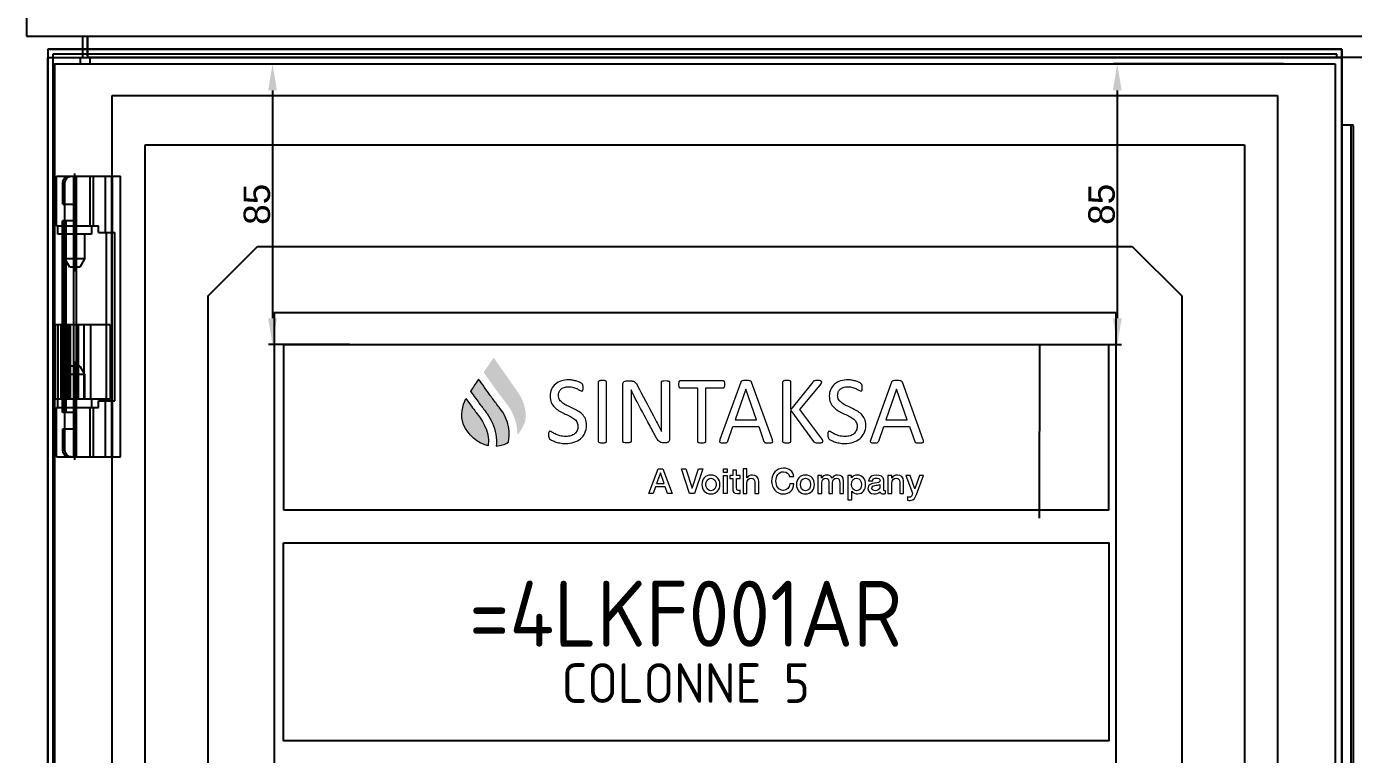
# Model space of a CAD drawing. Header units: millimetres. Extents: x 37984 to 70752, y 14140 to 37584.
# Drawn here: x 38505.4 to 38907.4, y 20550.4 to 20770.8 of the extents above; entities that cross this region are included whole.
import ezdxf

# ---------------------------------------------------------------- set-up
doc = ezdxf.new("R2010")
doc.units = ezdxf.units.MM
doc.set_wipeout_variables(frame=1)
doc.layers.add('! NO PLOT !', color=7, linetype='Continuous', true_color=0xff75dd, plot=False)
for name, color, linetype in [('000-PI-ORMAR', 2, 'Continuous'), ('AUT_7', 7, 'Continuous'), ('Layer 1', 7, 'Continuous')]:
    doc.layers.add(name, color=color, linetype=linetype)
doc.styles.add('PI0', font='isocpeur.ttf', dxfattribs={"width": 0.9})
doc.styles.get("Standard").update_dxf_attribs({"font": 'arial.ttf'})
doc.dimstyles.new('ISO-25-lb', dxfattribs={"dimtxt": 8, "dimasz": 8, "dimexe": 1.25, "dimexo": 0.625, "dimtad": 1, "dimtxsty": 'Standard', "dimcen": 5, "dimadec": 0, "dimazin": 0, "dimtfac": 1, "dimtmove": 0, "dimatfit": 3, "dimfxl": 1, "dimarcsym": 0})

# ---------------------------------------------------------------- blocks, each defined once
blk = doc.blocks.new('*D978')
at = {"layer": '! NO PLOT !', "color": 0, "linetype": 'Continuous', "lineweight": -2, "ltscale": 0.25, "transparency": 16777216}
for p, q in [((38886.28, 20759.47), (38834.62, 20759.47)), ((38835.87, 20751.47), (38835.87, 20682.47)), ((38812.53, 20674.47), (38837.12, 20674.47))]:
    blk.add_line(p, q, dxfattribs=at)
at = {"layer": '! NO PLOT !', "color": 0, "ltscale": 0.25, "transparency": 16777216}
for points in [[(38834.54, 20751.47), (38837.21, 20751.47), (38835.87, 20759.47)], [(38834.54, 20682.47), (38837.21, 20682.47), (38835.87, 20674.47)]]:
    blk.add_solid(points, dxfattribs=at)
at = {"layer": 'Defpoints', "color": 0, "ltscale": 0.25, "transparency": 16777216}
for p in [(38886.91, 20759.47), (38811.91, 20674.47), (38835.87, 20674.47)]:
    blk.add_point(p, dxfattribs=at)
at = {"layer": '! NO PLOT !', "color": 0, "lineweight": 25, "ltscale": 0.25, "transparency": 16777216, "insert": (38831.16, 20716.97), "char_height": 8, "attachment_point": 5, "rotation": 90}
blk.add_mtext('85', dxfattribs=at)
blk = doc.blocks.new('*D979')
at = {"layer": '! NO PLOT !', "color": 0, "linetype": 'Continuous', "lineweight": -2, "ltscale": 0.25, "transparency": 16777216}
for p, q in [((38529.53, 20759.47), (38581.2, 20759.47)), ((38579.95, 20751.47), (38579.95, 20682.47)), ((38603.28, 20674.47), (38578.7, 20674.47))]:
    blk.add_line(p, q, dxfattribs=at)
at = {"layer": '! NO PLOT !', "color": 0, "ltscale": 0.25, "transparency": 16777216}
for points in [[(38578.61, 20751.47), (38581.28, 20751.47), (38579.95, 20759.47)], [(38578.61, 20682.47), (38581.28, 20682.47), (38579.95, 20674.47)]]:
    blk.add_solid(points, dxfattribs=at)
at = {"layer": 'Defpoints', "color": 0, "ltscale": 0.25, "transparency": 16777216}
for p in [(38528.91, 20759.47), (38579.95, 20674.47), (38603.91, 20674.47)]:
    blk.add_point(p, dxfattribs=at)
at = {"layer": '! NO PLOT !', "color": 0, "lineweight": 25, "ltscale": 0.25, "transparency": 16777216, "insert": (38575.24, 20716.97), "char_height": 8, "attachment_point": 5, "rotation": 90}
blk.add_mtext('85', dxfattribs=at)
blk = doc.blocks.new('8606.000_back')
at = {"layer": '000-PI-ORMAR'}
for p, q in [((47602.52, 38552.67), (47602.52, 36601.67)), ((47605.24, 38552.67), (47602.52, 38552.67)), ((47606.03, 38552.53), (47605.24, 38552.67)), ((47605.24, 38552.67), (47605.24, 36601.67))]:
    blk.add_line(p, q, dxfattribs=at)
blk = doc.blocks.new('SE_krov_300mm')
at = {"layer": '000-PI-ORMAR'}
for p, q in [((-485, 293.5), (-485, 6.5)), ((-485, 6.5), (507, 6.5)), ((-468, 6.5), (-468, 0)), ((-466.5, 0.5), (-466.5, 6.5)), ((-466.5, 6.5), (-466.5, 0)), ((-468, 0), (-466.5, 0)), ((466.5, 0), (-466.5, 0))]:
    blk.add_line(p, q, dxfattribs=at)

msp = doc.modelspace()

# ---------------------------------------------------------------- linework, layer by layer
at = {"layer": '000-PI-ORMAR'}
for p, q in [((38907.422, 20740.904), (38906.64, 20740.904)), ((38906.64, 20740.904), (38906.64, 18789.904)), ((38907.422, 20740.904), (38906.64, 20740.904)), ((38906.64, 20740.904), (38906.64, 18789.904)), ((38907.422, 18789.904), (38907.422, 20740.766))]:
    msp.add_line(p, q, dxfattribs=at)

# ---------------------------------------------------------------- wipeouts: each hides what was drawn before it
msp.add_wipeout([(38511.922, 20763.904), (38903.922, 20763.904), (38903.922, 18766.904), (38511.922, 18766.904)]).dxf.layer = '000-PI-ORMAR'

# ---------------------------------------------------------------- next in the draw order: hatches: boundary and pattern name
at = {"true_color": 0x0063af}
h = msp.add_hatch(color=144, dxfattribs=at)
h.dxf.hatch_style = 1
h.paths.add_polyline_path([(38649.753, 20666.565), (38646.944, 20670.515, 0.0001639), (38643.887, 20666.133, 0.3444458), (38643.876, 20666.108, 0.0001087), (38644.685, 20664.982, 0.0062703), (38649.069, 20658.92, 0.0087089), (38649.791, 20657.989, -0.0195732), (38651.21, 20656.118, -0.0588841), (38653.137, 20652.556, -0.1007765), (38654.093, 20647.117, 0.0805623), (38656.16, 20650.399, 0.0737065), (38656.619, 20652.301, 0.055392), (38656.583, 20654.23, 0.070345), (38655.606, 20657.699, 0.03122), (38654.833, 20659.214), (38654.6, 20659.58, 0.0016872)])
h = msp.add_hatch(color=144, dxfattribs=at)
h.dxf.hatch_style = 1
h.paths.add_polyline_path([(38647.746, 20643.753, 0.1104096), (38651.397, 20644.903), (38651.568, 20645.947, 0.1335801), (38650.77, 20651.924, 0.0533925), (38649.25, 20654.672, 0.0177841), (38648.353, 20655.881), (38647.949, 20656.389, -0.0112383), (38645.914, 20659.099, 0.0006132), (38642.398, 20663.989, 0.0677796), (38642.257, 20663.796, 0.0011834), (38639.902, 20660.403, 0.0478512), (38640.003, 20660.258, 0.0008429), (38641.439, 20658.261, 0.0066904), (38642.981, 20656.172, -0.0062584), (38644.95, 20653.589, -0.0459109), (38646.562, 20650.745, -0.1290323)])
h = msp.add_hatch(color=144, dxfattribs=at)
h.dxf.hatch_style = 1
edge = h.paths.add_edge_path()
edge.add_spline(control_points=[(38637.848, 20650.236), (38639.187, 20647.207), (38641.881, 20644.524), (38645.31, 20643.871)], knot_values=[3, 3, 3, 3, 4, 4, 4, 4], degree=3, periodic=0)
edge.add_spline(control_points=[(38645.31, 20643.871), (38645.775, 20648.748), (38643.14, 20652.061), (38641.656, 20653.912)], knot_values=[4, 4, 4, 4, 5, 5, 5, 5], degree=3, periodic=0)
edge.add_spline(control_points=[(38641.656, 20653.912), (38641.656, 20653.912), (38641.464, 20654.153), (38641.464, 20654.153)], knot_values=[0.00001, 0.00001, 0.00001, 0.00001, 1, 1, 1, 1], degree=3, periodic=0)
edge.add_spline(control_points=[(38641.464, 20654.153), (38640.781, 20655.012), (38639.744, 20656.442), (38638.532, 20658.132)], knot_values=[1, 1, 1, 1, 2, 2, 2, 2], degree=3, periodic=0)
edge.add_spline(control_points=[(38638.532, 20658.132), (38637.572, 20656.11), (38636.657, 20652.924), (38637.848, 20650.236)], knot_values=[2, 2, 2, 2, 3, 3, 3, 3], degree=3, periodic=0)

# ---------------------------------------------------------------- next in the draw order: linework, layer by layer
at = {"layer": '! NO PLOT !'}
for p, q in [((38903.91, 20761.473), (38903.91, 18776.973)), ((38903.91, 18776.973), (38903.91, 20761.473)), ((38531.41, 20749.973), (38884.41, 20749.973)), ((38531.41, 18788.473), (38531.41, 20749.973)), ((38884.41, 20749.973), (38884.41, 18788.473)), ((38903.922, 18789.973), (38903.922, 20740.835)), ((38541.41, 20734.973), (38874.41, 20734.973)), ((38541.41, 18803.473), (38541.41, 20734.973)), ((38874.41, 20734.973), (38874.41, 18803.473)), ((38560.41, 20689.223), (38575.41, 20704.223)), ((38575.41, 20704.223), (38840.41, 20704.223)), ((38840.41, 20704.223), (38855.41, 20689.223)), ((38560.41, 18849.223), (38560.41, 20689.223)), ((38855.41, 20689.223), (38855.41, 18849.223)), ((38580.41, 20684.223), (38580.41, 18854.223)), ((38580.41, 20684.223), (38835.41, 20684.223)), ((38835.41, 20684.223), (38835.41, 18854.223))]:
    msp.add_line(p, q, dxfattribs=at)
at = {"layer": '! NO PLOT !', "ltscale": 0.25}
msp.add_line((38812.291, 20674.473), (38812.195, 20621.962), dxfattribs=at)
msp.add_lwpolyline([(38583.291, 20624.484), (38833.291, 20624.484), (38833.291, 20674.404), (38583.291, 20674.404)], close=True)
at = {"layer": '000-PI-ORMAR'}
for p, q in [((38511.922, 20763.973), (38511.922, 20761.473)), ((38524.172, 20763.973), (38511.922, 20763.973)), ((38891.672, 20763.973), (38524.172, 20763.973)), ((38903.922, 20763.973), (38891.672, 20763.973)), ((38903.922, 20740.835), (38903.922, 20763.973)), ((38903.922, 20763.973), (38903.922, 20761.473)), ((38511.91, 20761.473), (38903.91, 20761.473)), ((38511.91, 18776.973), (38511.91, 20761.473)), ((38511.91, 20761.473), (38903.91, 20761.473)), ((38511.91, 18776.973), (38511.91, 20761.473)), ((38511.922, 20761.473), (38511.922, 18776.973)), ((38513.422, 20762.473), (38513.422, 20761.473)), ((38524.172, 20762.473), (38513.422, 20762.473)), ((38513.422, 20761.473), (38513.422, 18776.973)), ((38521.66, 20761.473), (38521.66, 20759.473)), ((38891.672, 20762.473), (38524.172, 20762.473)), ((38524.66, 20759.473), (38524.66, 20761.473)), ((38902.422, 20762.473), (38891.672, 20762.473)), ((38902.422, 20761.473), (38902.422, 20762.473)), ((38903.91, 20761.473), (38903.91, 18776.973)), ((38513.91, 20759.473), (38513.91, 18778.973)), ((38513.91, 20759.473), (38901.91, 20759.473)), ((38901.91, 20759.473), (38901.91, 18778.973)), ((38903.922, 20740.904), (38903.922, 18789.904)), ((38906.64, 20740.904), (38903.922, 20740.904)), ((38903.922, 20740.904), (38903.922, 18789.904)), ((38906.64, 20740.904), (38903.922, 20740.904)), ((38514.467, 20710.473), (38514.467, 20725.473)), ((38514.467, 20725.473), (38533.909, 20725.473)), ((38519.798, 20640.473), (38519.798, 20725.473)), ((38520.017, 20696.623), (38520.017, 20726.323)), ((38520.017, 20710.473), (38520.017, 20725.473)), ((38520.545, 20640.473), (38520.545, 20725.473)), ((38524.653, 20710.473), (38524.653, 20725.473)), ((38525.567, 20725.473), (38525.567, 20710.473)), ((38529.328, 20708.473), (38529.328, 20725.473)), ((38531.221, 20640.473), (38531.221, 20725.473)), ((38531.426, 20708.473), (38531.426, 20725.473)), ((38533.909, 20640.473), (38533.909, 20725.473)), ((38516.392, 20716.973), (38516.392, 20723.473)), ((38517.039, 20723.473), (38516.392, 20723.473)), ((38517.039, 20642.473), (38517.039, 20723.473)), ((38516.392, 20716.973), (38520.545, 20716.973)), ((38517.034, 20648.973), (38517.034, 20716.973)), ((38516.31, 20653.973), (38516.31, 20711.973)), ((38520.545, 20711.973), (38516.31, 20711.973)), ((38516.744, 20653.973), (38516.744, 20711.973)), ((38517.463, 20653.973), (38517.463, 20711.973)), ((38514.467, 20710.473), (38527.231, 20710.473)), ((38514.917, 20707.973), (38514.917, 20710.473)), ((38525.117, 20707.973), (38514.917, 20707.973)), ((38517.067, 20700.484), (38517.067, 20707.973)), ((38522.967, 20707.973), (38522.967, 20700.484)), ((38525.117, 20710.473), (38525.117, 20707.973)), ((38527.231, 20708.473), (38527.231, 20710.473)), ((38527.231, 20708.473), (38532.155, 20708.473)), ((38529.693, 20657.473), (38529.693, 20708.473)), ((38532.155, 20657.473), (38532.155, 20708.473)), ((38522.967, 20700.484), (38517.067, 20700.484)), ((38518.517, 20697.973), (38517.067, 20700.484)), ((38522.967, 20700.484), (38521.517, 20697.973)), ((38521.517, 20697.973), (38518.517, 20697.973)), ((38530.71, 20680.473), (38513.91, 20680.473)), ((38514.111, 20680.473), (38514.111, 20657.973)), ((38514.867, 20680.473), (38514.867, 20657.973)), ((38515.87, 20657.973), (38515.87, 20680.473)), ((38515.991, 20680.473), (38515.991, 20657.973)), ((38516.747, 20680.473), (38516.747, 20657.973)), ((38517.87, 20680.473), (38517.87, 20657.973)), ((38518.231, 20680.473), (38518.231, 20657.973)), ((38518.588, 20680.473), (38518.588, 20657.973)), ((38520.731, 20680.473), (38520.731, 20657.973)), ((38521.088, 20680.473), (38521.088, 20657.973)), ((38522.76, 20680.473), (38522.76, 20657.973)), ((38524.76, 20680.473), (38524.76, 20657.973)), ((38530.71, 20680.473), (38530.71, 20657.973)), ((38517.067, 20665.461), (38518.517, 20667.973)), ((38521.517, 20667.973), (38518.517, 20667.973)), ((38520.017, 20639.623), (38520.017, 20669.323)), ((38521.517, 20667.973), (38522.967, 20665.461)), ((38517.067, 20657.973), (38517.067, 20665.461)), ((38522.967, 20665.461), (38517.067, 20665.461)), ((38522.967, 20665.461), (38522.967, 20657.973)), ((38530.71, 20657.973), (38513.91, 20657.973)), ((38514.467, 20640.473), (38514.467, 20655.473)), ((38514.467, 20655.473), (38527.231, 20655.473)), ((38514.917, 20655.473), (38514.917, 20657.973)), ((38520.017, 20640.473), (38520.017, 20655.473)), ((38524.653, 20640.473), (38524.653, 20655.473)), ((38525.117, 20657.973), (38525.117, 20655.473)), ((38525.567, 20655.473), (38525.567, 20640.473)), ((38527.231, 20655.473), (38527.231, 20657.473)), ((38527.231, 20657.473), (38532.155, 20657.473)), ((38529.328, 20640.473), (38529.328, 20657.473)), ((38531.426, 20640.473), (38531.426, 20657.473)), ((38520.545, 20653.973), (38516.31, 20653.973)), ((38516.392, 20648.973), (38520.545, 20648.973)), ((38516.392, 20642.473), (38516.392, 20648.973)), ((38514.467, 20640.473), (38533.909, 20640.473)), ((38517.039, 20642.473), (38516.392, 20642.473))]:
    msp.add_line(p, q, dxfattribs=at)
at = {"layer": '000-PI-ORMAR', "extrusion": (0, 0, -1)}
for centre, start_param, end_param in [((38518.323, 20723.473), 4.712389, 6.2831853), ((38518.97, 20723.473), 4.712389, 6.2831853), ((38518.323, 20642.473), 3.1415927, 4.712389), ((38518.97, 20642.473), 3.1415927, 4.712389)]:
    msp.add_ellipse(centre, major_axis=(0, 2), ratio=0.9659258, start_param=start_param, end_param=end_param, dxfattribs=at)
at = {"layer": 'AUT_7'}
msp.add_lwpolyline([(38583.291, 20614.484), (38833.291, 20614.484), (38833.291, 20554.484), (38583.291, 20554.484)], close=True, dxfattribs=at)
at = {"layer": 'Layer 1', "color": 144, "lineweight": 0, "true_color": 0x0063af}
msp.add_lwpolyline([(38647.949, 20656.389, -0.0112383), (38645.914, 20659.099, 0.0006132), (38642.398, 20663.989, 0.0677796), (38642.257, 20663.796, 0.0011834), (38639.902, 20660.403, 0.0478512), (38640.003, 20660.258, 0.0008429), (38641.439, 20658.261, 0.0066904), (38642.981, 20656.172, -0.0062584), (38644.95, 20653.589, -0.0459109), (38646.562, 20650.745, -0.1290323), (38647.746, 20643.753, 0.1104096), (38651.397, 20644.903), (38651.568, 20645.947, 0.1335801), (38650.77, 20651.924, 0.0533925), (38649.25, 20654.672, 0.0177841), (38648.353, 20655.881), (38647.949, 20656.389)], format="xyb", dxfattribs=at)
at = {"layer": 'Layer 1', "color": 8, "lineweight": 0, "true_color": 0x777777}
msp.add_lwpolyline([(38700.254, 20645.835, -0.1035306), (38700.162, 20645.349, -0.223171), (38699.505, 20644.809, -0.0624211), (38699.199, 20644.767, -0.0012931), (38698.279, 20644.767, -0.061201), (38697.625, 20644.852, -0.1130218), (38696.987, 20645.235, -0.0487154), (38696.578, 20645.712, -0.0254764), (38696.26, 20646.207, -0.0066886), (38694.22, 20650, -0.0023466), (38689.825, 20658.203, -0.0102917), (38688.552, 20660.762), (38688.553, 20660.174, -0.0052088), (38688.596, 20656.816, -0.0000251), (38688.597, 20645.18, -0.1260238), (38688.557, 20645.028, -0.1434189), (38688.436, 20644.895, -0.091373), (38688.212, 20644.809, -0.0469163), (38687.659, 20644.729, -0.0173475), (38687.129, 20644.726, -0.0657354), (38686.404, 20644.831, -0.1385706), (38686.189, 20644.962, -0.1341797), (38686.11, 20645.148, -0.0004176), (38686.108, 20662.456, -0.0895574), (38686.186, 20662.942, -0.1357099), (38686.423, 20663.27, -0.1623113), (38687.118, 20663.525, -0.0012781), (38688.482, 20663.524, -0.0456713), (38689.047, 20663.467, -0.1705051), (38689.925, 20662.939, -0.0361942), (38690.181, 20662.596, -0.0237687), (38690.539, 20661.984, 0.0004254), (38695.388, 20652.91, -0.0075938), (38697.803, 20648.194, -0.0040344), (38697.768, 20652.595, -0.0000156), (38697.768, 20663.112, -0.253568), (38697.926, 20663.389, -0.067602), (38698.15, 20663.488, -0.0470169), (38698.485, 20663.55, -0.0367928), (38699.461, 20663.557, -0.0403102), (38699.826, 20663.504, -0.0734576), (38700.063, 20663.411, -0.2458048), (38700.252, 20663.142, -0.0004177)], format="xyb", close=True, dxfattribs=at)
for points in [[(38723.312, 20661.039), (38723.298, 20661.039), (38720.072, 20651.708), (38726.584, 20651.708), (38723.312, 20661.039)], [(38768.98, 20661.039), (38768.965, 20661.039), (38765.742, 20651.708), (38772.251, 20651.708), (38768.98, 20661.039)], [(38696.78, 20636.897), (38698.172, 20636.897), (38701.044, 20629.435), (38699.642, 20629.435), (38698.944, 20631.41), (38695.965, 20631.41), (38695.266, 20629.435), (38693.917, 20629.435), (38696.78, 20636.897)], [(38696.32, 20632.403), (38698.598, 20632.403), (38697.481, 20635.611), (38697.45, 20635.611), (38696.32, 20632.403)], [(38703.81, 20636.897), (38705.169, 20636.897), (38707.041, 20630.993), (38707.061, 20630.993), (38708.973, 20636.897), (38710.299, 20636.897), (38707.749, 20629.435), (38706.299, 20629.435), (38703.81, 20636.897)], [(38716.524, 20636.897), (38717.715, 20636.897), (38717.715, 20635.768), (38716.524, 20635.768), (38716.524, 20636.897)], [(38716.524, 20634.836), (38717.715, 20634.836), (38717.715, 20629.435), (38716.524, 20629.435), (38716.524, 20634.836)]]:
    msp.add_lwpolyline(points, dxfattribs=at)
for points, knots in [([(38675.085, 20650.061), (38675.085, 20649.181), (38674.922, 20648.401), (38674.6, 20647.716), (38674.278, 20647.031), (38673.828, 20646.448), (38673.254, 20645.973), (38672.683, 20645.496), (38672.007, 20645.136), (38671.23, 20644.895), (38670.453, 20644.655), (38669.617, 20644.535), (38668.721, 20644.535), (38668.093, 20644.535), (38667.511, 20644.584), (38666.976, 20644.693), (38666.442, 20644.801), (38665.965, 20644.928), (38665.543, 20645.083), (38665.127, 20645.238), (38664.773, 20645.398), (38664.489, 20645.56), (38664.202, 20645.724), (38664.004, 20645.864), (38663.895, 20645.98), (38663.786, 20646.096), (38663.702, 20646.243), (38663.651, 20646.422), (38663.598, 20646.599), (38663.572, 20646.837), (38663.572, 20647.137), (38663.572, 20647.349), (38663.58, 20647.525), (38663.6, 20647.666), (38663.618, 20647.806), (38663.649, 20647.917), (38663.684, 20648.005), (38663.725, 20648.093), (38663.773, 20648.153), (38663.831, 20648.186), (38663.888, 20648.22), (38663.958, 20648.239), (38664.035, 20648.239), (38664.169, 20648.239), (38664.359, 20648.155), (38664.604, 20647.992), (38664.85, 20647.828), (38665.167, 20647.648), (38665.551, 20647.458), (38665.94, 20647.261), (38666.404, 20647.081), (38666.948, 20646.911), (38667.494, 20646.746), (38668.121, 20646.658), (38668.837, 20646.658), (38669.376, 20646.658), (38669.869, 20646.734), (38670.318, 20646.877), (38670.767, 20647.021), (38671.151, 20647.226), (38671.476, 20647.491), (38671.799, 20647.755), (38672.048, 20648.081), (38672.22, 20648.465), (38672.396, 20648.853), (38672.482, 20649.29), (38672.482, 20649.787), (38672.482, 20650.316), (38672.36, 20650.77), (38672.119, 20651.145), (38671.877, 20651.519), (38671.56, 20651.853), (38671.164, 20652.136), (38670.767, 20652.419), (38670.318, 20652.681), (38669.813, 20652.915), (38669.305, 20653.152), (38668.786, 20653.394), (38668.259, 20653.638), (38667.725, 20653.884), (38667.212, 20654.161), (38666.712, 20654.459), (38666.206, 20654.756), (38665.759, 20655.107), (38665.366, 20655.514), (38664.967, 20655.918), (38664.649, 20656.394), (38664.403, 20656.938), (38664.154, 20657.485), (38664.035, 20658.137), (38664.035, 20658.9), (38664.035, 20659.678), (38664.174, 20660.375), (38664.461, 20660.989), (38664.743, 20661.599), (38665.142, 20662.116), (38665.645, 20662.529), (38666.153, 20662.944), (38666.755, 20663.258), (38667.456, 20663.477), (38668.154, 20663.693), (38668.908, 20663.801), (38669.719, 20663.801), (38670.135, 20663.801), (38670.549, 20663.765), (38670.968, 20663.693), (38671.389, 20663.62), (38671.783, 20663.525), (38672.154, 20663.404), (38672.527, 20663.283), (38672.858, 20663.15), (38673.148, 20662.997), (38673.437, 20662.846), (38673.627, 20662.728), (38673.719, 20662.638), (38673.808, 20662.547), (38673.869, 20662.471), (38673.899, 20662.42), (38673.927, 20662.366), (38673.953, 20662.3), (38673.973, 20662.219), (38673.991, 20662.136), (38674.003, 20662.035), (38674.016, 20661.922), (38674.024, 20661.806), (38674.029, 20661.655), (38674.029, 20661.474), (38674.029, 20661.3), (38674.024, 20661.146), (38674.008, 20661.012), (38673.993, 20660.873), (38673.973, 20660.762), (38673.942, 20660.671), (38673.914, 20660.579), (38673.871, 20660.513), (38673.82, 20660.469), (38673.767, 20660.423), (38673.706, 20660.403), (38673.637, 20660.403), (38673.533, 20660.403), (38673.366, 20660.469), (38673.14, 20660.603), (38672.914, 20660.739), (38672.634, 20660.892), (38672.309, 20661.064), (38671.979, 20661.227), (38671.593, 20661.385), (38671.141, 20661.523), (38670.694, 20661.662), (38670.194, 20661.732), (38669.632, 20661.732), (38669.112, 20661.732), (38668.657, 20661.662), (38668.271, 20661.523), (38667.888, 20661.385), (38667.567, 20661.195), (38667.316, 20660.966), (38667.067, 20660.735), (38666.877, 20660.461), (38666.752, 20660.142), (38666.627, 20659.827), (38666.564, 20659.488), (38666.564, 20659.13), (38666.564, 20658.607), (38666.686, 20658.161), (38666.928, 20657.784), (38667.166, 20657.408), (38667.489, 20657.077), (38667.89, 20656.786), (38668.289, 20656.497), (38668.743, 20656.231), (38669.256, 20655.99), (38669.767, 20655.75), (38670.288, 20655.505), (38670.818, 20655.26), (38671.347, 20655.013), (38671.87, 20654.742), (38672.38, 20654.45), (38672.891, 20654.156), (38673.348, 20653.806), (38673.749, 20653.41), (38674.145, 20653.009), (38674.47, 20652.535), (38674.715, 20651.99), (38674.963, 20651.447), (38675.085, 20650.8), (38675.085, 20650.061)], [0, 0, 0, 0, 1, 1, 1, 2, 2, 2, 3, 3, 3, 4, 4, 4, 5, 5, 5, 6, 6, 6, 7, 7, 7, 8, 8, 8, 9, 9, 9, 10, 10, 10, 11, 11, 11, 12, 12, 12, 13, 13, 13, 14, 14, 14, 15, 15, 15, 16, 16, 16, 17, 17, 17, 18, 18, 18, 19, 19, 19, 20, 20, 20, 21, 21, 21, 22, 22, 22, 23, 23, 23, 24, 24, 24, 25, 25, 25, 26, 26, 26, 27, 27, 27, 28, 28, 28, 29, 29, 29, 30, 30, 30, 31, 31, 31, 32, 32, 32, 33, 33, 33, 34, 34, 34, 35, 35, 35, 36, 36, 36, 37, 37, 37, 38, 38, 38, 39, 39, 39, 40, 40, 40, 41, 41, 41, 42, 42, 42, 43, 43, 43, 44, 44, 44, 45, 45, 45, 46, 46, 46, 47, 47, 47, 48, 48, 48, 49, 49, 49, 50, 50, 50, 51, 51, 51, 52, 52, 52, 53, 53, 53, 54, 54, 54, 55, 55, 55, 56, 56, 56, 57, 57, 57, 58, 58, 58, 59, 59, 59, 60, 60, 60, 61, 61, 61, 62, 62, 62, 62]), ([(38681.132, 20645.183), (38681.132, 20645.109), (38681.115, 20645.04), (38681.074, 20644.979), (38681.036, 20644.924), (38680.97, 20644.879), (38680.871, 20644.842), (38680.771, 20644.811), (38680.647, 20644.782), (38680.487, 20644.757), (38680.33, 20644.731), (38680.129, 20644.723), (38679.888, 20644.723), (38679.657, 20644.723), (38679.458, 20644.731), (38679.296, 20644.757), (38679.128, 20644.782), (38679.002, 20644.811), (38678.905, 20644.842), (38678.806, 20644.879), (38678.74, 20644.924), (38678.702, 20644.979), (38678.663, 20645.04), (38678.646, 20645.109), (38678.646, 20645.183), (38678.646, 20645.183), (38678.646, 20663.15), (38678.646, 20663.15), (38678.646, 20663.228), (38678.663, 20663.297), (38678.707, 20663.353), (38678.753, 20663.409), (38678.824, 20663.457), (38678.928, 20663.489), (38679.027, 20663.525), (38679.156, 20663.552), (38679.316, 20663.576), (38679.476, 20663.602), (38679.667, 20663.613), (38679.888, 20663.613), (38680.129, 20663.613), (38680.33, 20663.602), (38680.487, 20663.576), (38680.647, 20663.552), (38680.771, 20663.525), (38680.871, 20663.489), (38680.97, 20663.457), (38681.036, 20663.409), (38681.074, 20663.353), (38681.115, 20663.297), (38681.132, 20663.228), (38681.132, 20663.15), (38681.132, 20663.15), (38681.132, 20645.183), (38681.132, 20645.183)], [0, 0, 0, 0, 1, 1, 1, 2, 2, 2, 3, 3, 3, 4, 4, 4, 5, 5, 5, 6, 6, 6, 7, 7, 7, 8, 8, 8, 9, 9, 9, 10, 10, 10, 11, 11, 11, 12, 12, 12, 13, 13, 13, 14, 14, 14, 15, 15, 15, 16, 16, 16, 17, 17, 17, 18, 18, 18, 18]), ([(38716.963, 20662.455), (38716.963, 20662.272), (38716.953, 20662.116), (38716.933, 20661.977), (38716.912, 20661.847), (38716.884, 20661.739), (38716.839, 20661.651), (38716.796, 20661.57), (38716.743, 20661.511), (38716.681, 20661.474), (38716.62, 20661.436), (38716.547, 20661.416), (38716.468, 20661.416), (38716.468, 20661.416), (38711.208, 20661.416), (38711.208, 20661.416), (38711.208, 20661.416), (38711.208, 20645.183), (38711.208, 20645.183), (38711.208, 20645.109), (38711.185, 20645.04), (38711.15, 20644.979), (38711.107, 20644.924), (38711.041, 20644.879), (38710.944, 20644.842), (38710.847, 20644.811), (38710.718, 20644.782), (38710.561, 20644.757), (38710.4, 20644.731), (38710.2, 20644.723), (38709.961, 20644.723), (38709.728, 20644.723), (38709.532, 20644.731), (38709.367, 20644.757), (38709.205, 20644.782), (38709.075, 20644.811), (38708.978, 20644.842), (38708.882, 20644.879), (38708.813, 20644.924), (38708.775, 20644.979), (38708.737, 20645.04), (38708.718, 20645.109), (38708.718, 20645.183), (38708.718, 20645.183), (38708.718, 20661.416), (38708.718, 20661.416), (38708.718, 20661.416), (38703.452, 20661.416), (38703.452, 20661.416), (38703.373, 20661.416), (38703.307, 20661.436), (38703.243, 20661.474), (38703.18, 20661.511), (38703.129, 20661.57), (38703.091, 20661.651), (38703.05, 20661.739), (38703.02, 20661.847), (38703, 20661.977), (38702.972, 20662.116), (38702.959, 20662.272), (38702.959, 20662.455), (38702.959, 20662.639), (38702.972, 20662.798), (38703, 20662.944), (38703.02, 20663.08), (38703.05, 20663.195), (38703.091, 20663.283), (38703.129, 20663.367), (38703.18, 20663.432), (38703.243, 20663.466), (38703.307, 20663.507), (38703.373, 20663.526), (38703.452, 20663.526), (38703.452, 20663.526), (38716.468, 20663.526), (38716.468, 20663.526), (38716.547, 20663.526), (38716.62, 20663.507), (38716.681, 20663.466), (38716.743, 20663.432), (38716.796, 20663.367), (38716.839, 20663.283), (38716.884, 20663.195), (38716.912, 20663.08), (38716.933, 20662.944), (38716.953, 20662.798), (38716.963, 20662.639), (38716.963, 20662.455)], [0, 0, 0, 0, 1, 1, 1, 2, 2, 2, 3, 3, 3, 4, 4, 4, 5, 5, 5, 6, 6, 6, 7, 7, 7, 8, 8, 8, 9, 9, 9, 10, 10, 10, 11, 11, 11, 12, 12, 12, 13, 13, 13, 14, 14, 14, 15, 15, 15, 16, 16, 16, 17, 17, 17, 18, 18, 18, 19, 19, 19, 20, 20, 20, 21, 21, 21, 22, 22, 22, 23, 23, 23, 24, 24, 24, 25, 25, 25, 26, 26, 26, 27, 27, 27, 28, 28, 28, 29, 29, 29, 29]), ([(38731.369, 20645.69), (38731.447, 20645.478), (38731.486, 20645.308), (38731.493, 20645.174), (38731.498, 20645.047), (38731.46, 20644.946), (38731.384, 20644.88), (38731.308, 20644.813), (38731.181, 20644.771), (38731, 20644.753), (38730.82, 20644.731), (38730.585, 20644.723), (38730.284, 20644.723), (38729.987, 20644.723), (38729.749, 20644.728), (38729.568, 20644.742), (38729.39, 20644.757), (38729.256, 20644.782), (38729.162, 20644.816), (38729.073, 20644.85), (38729.005, 20644.895), (38728.964, 20644.951), (38728.918, 20645.012), (38728.877, 20645.083), (38728.84, 20645.171), (38728.84, 20645.171), (38727.232, 20649.727), (38727.232, 20649.727), (38727.232, 20649.727), (38719.45, 20649.727), (38719.45, 20649.727), (38719.45, 20649.727), (38717.916, 20645.229), (38717.916, 20645.229), (38717.887, 20645.142), (38717.85, 20645.067), (38717.802, 20645.005), (38717.755, 20644.94), (38717.682, 20644.885), (38717.591, 20644.842), (38717.499, 20644.801), (38717.367, 20644.771), (38717.202, 20644.753), (38717.032, 20644.731), (38716.813, 20644.723), (38716.541, 20644.723), (38716.265, 20644.723), (38716.034, 20644.731), (38715.856, 20644.757), (38715.679, 20644.782), (38715.551, 20644.828), (38715.48, 20644.895), (38715.406, 20644.962), (38715.371, 20645.063), (38715.378, 20645.192), (38715.383, 20645.319), (38715.427, 20645.494), (38715.5, 20645.706), (38715.5, 20645.706), (38721.778, 20663.094), (38721.778, 20663.094), (38721.817, 20663.198), (38721.868, 20663.288), (38721.931, 20663.354), (38721.995, 20663.421), (38722.086, 20663.475), (38722.206, 20663.512), (38722.327, 20663.552), (38722.482, 20663.576), (38722.668, 20663.589), (38722.858, 20663.604), (38723.097, 20663.613), (38723.384, 20663.613), (38723.693, 20663.613), (38723.948, 20663.604), (38724.151, 20663.589), (38724.354, 20663.576), (38724.517, 20663.552), (38724.643, 20663.512), (38724.771, 20663.475), (38724.864, 20663.417), (38724.933, 20663.344), (38725.001, 20663.271), (38725.055, 20663.184), (38725.091, 20663.077), (38725.091, 20663.077), (38731.369, 20645.69), (38731.369, 20645.69)], [0, 0, 0, 0, 1, 1, 1, 2, 2, 2, 3, 3, 3, 4, 4, 4, 5, 5, 5, 6, 6, 6, 7, 7, 7, 8, 8, 8, 9, 9, 9, 10, 10, 10, 11, 11, 11, 12, 12, 12, 13, 13, 13, 14, 14, 14, 15, 15, 15, 16, 16, 16, 17, 17, 17, 18, 18, 18, 19, 19, 19, 20, 20, 20, 21, 21, 21, 22, 22, 22, 23, 23, 23, 24, 24, 24, 25, 25, 25, 26, 26, 26, 27, 27, 27, 28, 28, 28, 29, 29, 29, 29]), ([(38746.704, 20645.212), (38746.704, 20645.136), (38746.686, 20645.067), (38746.656, 20645.005), (38746.62, 20644.938), (38746.554, 20644.889), (38746.458, 20644.851), (38746.361, 20644.813), (38746.232, 20644.782), (38746.069, 20644.757), (38745.904, 20644.731), (38745.691, 20644.723), (38745.429, 20644.723), (38745.094, 20644.723), (38744.819, 20644.735), (38744.606, 20644.764), (38744.393, 20644.793), (38744.235, 20644.846), (38744.129, 20644.924), (38744.025, 20645.002), (38743.936, 20645.087), (38743.867, 20645.183), (38743.867, 20645.183), (38736.982, 20654.544), (38736.982, 20654.544), (38736.982, 20654.544), (38736.982, 20645.183), (38736.982, 20645.183), (38736.982, 20645.115), (38736.962, 20645.053), (38736.926, 20644.99), (38736.885, 20644.924), (38736.817, 20644.879), (38736.723, 20644.842), (38736.626, 20644.811), (38736.499, 20644.782), (38736.339, 20644.757), (38736.179, 20644.731), (38735.978, 20644.723), (38735.737, 20644.723), (38735.508, 20644.723), (38735.311, 20644.731), (38735.146, 20644.757), (38734.981, 20644.782), (38734.851, 20644.811), (38734.752, 20644.842), (38734.658, 20644.879), (38734.592, 20644.924), (38734.551, 20644.99), (38734.513, 20645.053), (38734.495, 20645.115), (38734.495, 20645.183), (38734.495, 20645.183), (38734.495, 20663.15), (38734.495, 20663.15), (38734.495, 20663.228), (38734.513, 20663.297), (38734.551, 20663.353), (38734.592, 20663.411), (38734.658, 20663.457), (38734.752, 20663.489), (38734.851, 20663.525), (38734.981, 20663.552), (38735.146, 20663.576), (38735.311, 20663.599), (38735.508, 20663.613), (38735.737, 20663.613), (38735.978, 20663.613), (38736.179, 20663.599), (38736.339, 20663.576), (38736.499, 20663.552), (38736.626, 20663.525), (38736.723, 20663.489), (38736.817, 20663.457), (38736.885, 20663.411), (38736.926, 20663.353), (38736.962, 20663.297), (38736.982, 20663.228), (38736.982, 20663.15), (38736.982, 20663.15), (38736.982, 20654.833), (38736.982, 20654.833), (38736.982, 20654.833), (38743.608, 20663.15), (38743.608, 20663.15), (38743.666, 20663.238), (38743.733, 20663.309), (38743.811, 20663.367), (38743.888, 20663.427), (38743.984, 20663.47), (38744.093, 20663.505), (38744.203, 20663.54), (38744.337, 20663.567), (38744.496, 20663.583), (38744.657, 20663.604), (38744.863, 20663.613), (38745.114, 20663.613), (38745.363, 20663.613), (38745.566, 20663.599), (38745.721, 20663.576), (38745.874, 20663.552), (38745.998, 20663.522), (38746.089, 20663.484), (38746.181, 20663.445), (38746.242, 20663.397), (38746.277, 20663.337), (38746.31, 20663.283), (38746.325, 20663.215), (38746.325, 20663.15), (38746.325, 20663.024), (38746.295, 20662.902), (38746.234, 20662.774), (38746.171, 20662.647), (38746.051, 20662.473), (38745.879, 20662.253), (38745.879, 20662.253), (38739.671, 20654.833), (38739.671, 20654.833), (38739.671, 20654.833), (38746.353, 20645.953), (38746.353, 20645.953), (38746.521, 20645.7), (38746.62, 20645.53), (38746.656, 20645.441), (38746.686, 20645.345), (38746.704, 20645.27), (38746.704, 20645.212)], [0, 0, 0, 0, 1, 1, 1, 2, 2, 2, 3, 3, 3, 4, 4, 4, 5, 5, 5, 6, 6, 6, 7, 7, 7, 8, 8, 8, 9, 9, 9, 10, 10, 10, 11, 11, 11, 12, 12, 12, 13, 13, 13, 14, 14, 14, 15, 15, 15, 16, 16, 16, 17, 17, 17, 18, 18, 18, 19, 19, 19, 20, 20, 20, 21, 21, 21, 22, 22, 22, 23, 23, 23, 24, 24, 24, 25, 25, 25, 26, 26, 26, 27, 27, 27, 28, 28, 28, 29, 29, 29, 30, 30, 30, 31, 31, 31, 32, 32, 32, 33, 33, 33, 34, 34, 34, 35, 35, 35, 36, 36, 36, 37, 37, 37, 38, 38, 38, 39, 39, 39, 40, 40, 40, 41, 41, 41, 42, 42, 42, 42]), ([(38759.679, 20650.061), (38759.679, 20649.181), (38759.517, 20648.401), (38759.194, 20647.716), (38758.872, 20647.031), (38758.42, 20646.448), (38757.846, 20645.973), (38757.274, 20645.496), (38756.599, 20645.136), (38755.824, 20644.895), (38755.047, 20644.655), (38754.212, 20644.535), (38753.315, 20644.535), (38752.687, 20644.535), (38752.106, 20644.584), (38751.57, 20644.693), (38751.037, 20644.801), (38750.557, 20644.928), (38750.14, 20645.083), (38749.722, 20645.238), (38749.371, 20645.398), (38749.084, 20645.56), (38748.799, 20645.724), (38748.601, 20645.864), (38748.49, 20645.98), (38748.38, 20646.096), (38748.294, 20646.243), (38748.243, 20646.422), (38748.19, 20646.599), (38748.165, 20646.837), (38748.165, 20647.137), (38748.165, 20647.349), (38748.174, 20647.525), (38748.192, 20647.666), (38748.213, 20647.806), (38748.241, 20647.917), (38748.281, 20648.005), (38748.322, 20648.093), (38748.366, 20648.153), (38748.426, 20648.186), (38748.484, 20648.22), (38748.553, 20648.239), (38748.629, 20648.239), (38748.761, 20648.239), (38748.952, 20648.155), (38749.2, 20647.992), (38749.445, 20647.828), (38749.759, 20647.648), (38750.148, 20647.458), (38750.534, 20647.261), (38750.996, 20647.081), (38751.542, 20646.911), (38752.088, 20646.746), (38752.715, 20646.658), (38753.43, 20646.658), (38753.97, 20646.658), (38754.465, 20646.734), (38754.912, 20646.877), (38755.36, 20647.021), (38755.746, 20647.226), (38756.068, 20647.491), (38756.393, 20647.755), (38756.639, 20648.081), (38756.815, 20648.465), (38756.988, 20648.853), (38757.077, 20649.29), (38757.077, 20649.787), (38757.077, 20650.316), (38756.954, 20650.77), (38756.713, 20651.145), (38756.47, 20651.519), (38756.154, 20651.853), (38755.758, 20652.136), (38755.362, 20652.419), (38754.912, 20652.681), (38754.407, 20652.915), (38753.902, 20653.152), (38753.381, 20653.394), (38752.852, 20653.638), (38752.322, 20653.884), (38751.804, 20654.161), (38751.306, 20654.459), (38750.803, 20654.756), (38750.354, 20655.107), (38749.957, 20655.514), (38749.564, 20655.918), (38749.244, 20656.394), (38748.995, 20656.938), (38748.751, 20657.485), (38748.629, 20658.137), (38748.629, 20658.9), (38748.629, 20659.678), (38748.771, 20660.375), (38749.054, 20660.989), (38749.337, 20661.599), (38749.734, 20662.116), (38750.24, 20662.529), (38750.747, 20662.944), (38751.352, 20663.258), (38752.047, 20663.477), (38752.749, 20663.693), (38753.506, 20663.801), (38754.313, 20663.801), (38754.728, 20663.801), (38755.143, 20663.765), (38755.562, 20663.693), (38755.982, 20663.62), (38756.378, 20663.525), (38756.749, 20663.404), (38757.119, 20663.283), (38757.452, 20663.15), (38757.742, 20662.997), (38758.029, 20662.846), (38758.222, 20662.728), (38758.311, 20662.638), (38758.405, 20662.547), (38758.465, 20662.471), (38758.493, 20662.42), (38758.521, 20662.366), (38758.546, 20662.3), (38758.565, 20662.219), (38758.585, 20662.136), (38758.598, 20662.035), (38758.61, 20661.922), (38758.618, 20661.806), (38758.623, 20661.655), (38758.623, 20661.474), (38758.623, 20661.3), (38758.615, 20661.146), (38758.603, 20661.012), (38758.587, 20660.873), (38758.565, 20660.762), (38758.536, 20660.671), (38758.509, 20660.579), (38758.465, 20660.513), (38758.413, 20660.469), (38758.359, 20660.423), (38758.3, 20660.403), (38758.232, 20660.403), (38758.126, 20660.403), (38757.961, 20660.469), (38757.732, 20660.603), (38757.508, 20660.739), (38757.229, 20660.892), (38756.901, 20661.064), (38756.574, 20661.227), (38756.187, 20661.385), (38755.74, 20661.523), (38755.288, 20661.662), (38754.785, 20661.732), (38754.224, 20661.732), (38753.704, 20661.732), (38753.251, 20661.662), (38752.866, 20661.523), (38752.479, 20661.385), (38752.162, 20661.195), (38751.91, 20660.966), (38751.661, 20660.735), (38751.471, 20660.461), (38751.349, 20660.142), (38751.22, 20659.827), (38751.159, 20659.488), (38751.159, 20659.13), (38751.159, 20658.607), (38751.278, 20658.161), (38751.52, 20657.784), (38751.763, 20657.408), (38752.081, 20657.077), (38752.482, 20656.786), (38752.883, 20656.497), (38753.338, 20656.231), (38753.848, 20655.99), (38754.359, 20655.75), (38754.882, 20655.505), (38755.413, 20655.26), (38755.944, 20655.013), (38756.464, 20654.742), (38756.974, 20654.45), (38757.485, 20654.156), (38757.942, 20653.806), (38758.341, 20653.41), (38758.74, 20653.009), (38759.065, 20652.535), (38759.311, 20651.99), (38759.555, 20651.447), (38759.679, 20650.8), (38759.679, 20650.061)], [0, 0, 0, 0, 1, 1, 1, 2, 2, 2, 3, 3, 3, 4, 4, 4, 5, 5, 5, 6, 6, 6, 7, 7, 7, 8, 8, 8, 9, 9, 9, 10, 10, 10, 11, 11, 11, 12, 12, 12, 13, 13, 13, 14, 14, 14, 15, 15, 15, 16, 16, 16, 17, 17, 17, 18, 18, 18, 19, 19, 19, 20, 20, 20, 21, 21, 21, 22, 22, 22, 23, 23, 23, 24, 24, 24, 25, 25, 25, 26, 26, 26, 27, 27, 27, 28, 28, 28, 29, 29, 29, 30, 30, 30, 31, 31, 31, 32, 32, 32, 33, 33, 33, 34, 34, 34, 35, 35, 35, 36, 36, 36, 37, 37, 37, 38, 38, 38, 39, 39, 39, 40, 40, 40, 41, 41, 41, 42, 42, 42, 43, 43, 43, 44, 44, 44, 45, 45, 45, 46, 46, 46, 47, 47, 47, 48, 48, 48, 49, 49, 49, 50, 50, 50, 51, 51, 51, 52, 52, 52, 53, 53, 53, 54, 54, 54, 55, 55, 55, 56, 56, 56, 57, 57, 57, 58, 58, 58, 59, 59, 59, 60, 60, 60, 61, 61, 61, 62, 62, 62, 62]), ([(38777.041, 20645.69), (38777.115, 20645.478), (38777.156, 20645.308), (38777.161, 20645.174), (38777.169, 20645.047), (38777.13, 20644.946), (38777.054, 20644.88), (38776.975, 20644.813), (38776.849, 20644.771), (38776.671, 20644.753), (38776.493, 20644.731), (38776.251, 20644.723), (38775.952, 20644.723), (38775.655, 20644.723), (38775.416, 20644.728), (38775.238, 20644.742), (38775.058, 20644.757), (38774.923, 20644.782), (38774.834, 20644.816), (38774.74, 20644.85), (38774.672, 20644.895), (38774.629, 20644.951), (38774.588, 20645.012), (38774.545, 20645.083), (38774.507, 20645.171), (38774.507, 20645.171), (38772.899, 20649.727), (38772.899, 20649.727), (38772.899, 20649.727), (38765.12, 20649.727), (38765.12, 20649.727), (38765.12, 20649.727), (38763.583, 20645.229), (38763.583, 20645.229), (38763.555, 20645.142), (38763.517, 20645.067), (38763.469, 20645.005), (38763.418, 20644.94), (38763.352, 20644.885), (38763.258, 20644.842), (38763.167, 20644.801), (38763.037, 20644.771), (38762.867, 20644.753), (38762.699, 20644.731), (38762.481, 20644.723), (38762.212, 20644.723), (38761.93, 20644.723), (38761.701, 20644.731), (38761.526, 20644.757), (38761.346, 20644.782), (38761.222, 20644.828), (38761.148, 20644.895), (38761.077, 20644.962), (38761.041, 20645.063), (38761.046, 20645.192), (38761.051, 20645.319), (38761.091, 20645.494), (38761.168, 20645.706), (38761.168, 20645.706), (38767.449, 20663.094), (38767.449, 20663.094), (38767.484, 20663.198), (38767.535, 20663.288), (38767.599, 20663.354), (38767.662, 20663.421), (38767.753, 20663.475), (38767.873, 20663.512), (38767.995, 20663.552), (38768.147, 20663.576), (38768.34, 20663.589), (38768.523, 20663.604), (38768.764, 20663.613), (38769.053, 20663.613), (38769.364, 20663.613), (38769.615, 20663.604), (38769.821, 20663.589), (38770.024, 20663.576), (38770.187, 20663.552), (38770.314, 20663.512), (38770.438, 20663.475), (38770.534, 20663.417), (38770.601, 20663.344), (38770.667, 20663.271), (38770.72, 20663.184), (38770.758, 20663.077), (38770.758, 20663.077), (38777.041, 20645.69), (38777.041, 20645.69)], [0, 0, 0, 0, 1, 1, 1, 2, 2, 2, 3, 3, 3, 4, 4, 4, 5, 5, 5, 6, 6, 6, 7, 7, 7, 8, 8, 8, 9, 9, 9, 10, 10, 10, 11, 11, 11, 12, 12, 12, 13, 13, 13, 14, 14, 14, 15, 15, 15, 16, 16, 16, 17, 17, 17, 18, 18, 18, 19, 19, 19, 20, 20, 20, 21, 21, 21, 22, 22, 22, 23, 23, 23, 24, 24, 24, 25, 25, 25, 26, 26, 26, 27, 27, 27, 28, 28, 28, 29, 29, 29, 29]), ([(38718.467, 20634.836), (38718.467, 20634.836), (38719.366, 20634.836), (38719.366, 20634.836), (38719.366, 20634.836), (38719.366, 20636.457), (38719.366, 20636.457), (38719.366, 20636.457), (38720.557, 20636.457), (38720.557, 20636.457), (38720.557, 20636.457), (38720.557, 20634.836), (38720.557, 20634.836), (38720.557, 20634.836), (38721.634, 20634.836), (38721.634, 20634.836), (38721.634, 20634.836), (38721.634, 20633.948), (38721.634, 20633.948), (38721.634, 20633.948), (38720.557, 20633.948), (38720.557, 20633.948), (38720.557, 20633.948), (38720.557, 20631.067), (38720.557, 20631.067), (38720.557, 20630.574), (38720.597, 20630.324), (38721.131, 20630.324), (38721.299, 20630.324), (38721.466, 20630.324), (38721.634, 20630.365), (38721.634, 20630.365), (38721.634, 20629.446), (38721.634, 20629.446), (38721.373, 20629.426), (38721.121, 20629.383), (38720.859, 20629.383), (38719.617, 20629.383), (38719.386, 20629.864), (38719.366, 20630.763), (38719.366, 20630.763), (38719.366, 20633.948), (38719.366, 20633.948), (38719.366, 20633.948), (38718.467, 20633.948), (38718.467, 20633.948), (38718.467, 20633.948), (38718.467, 20634.836), (38718.467, 20634.836)], [0, 0, 0, 0, 1, 1, 1, 2, 2, 2, 3, 3, 3, 4, 4, 4, 5, 5, 5, 6, 6, 6, 7, 7, 7, 8, 8, 8, 9, 9, 9, 10, 10, 10, 11, 11, 11, 12, 12, 12, 13, 13, 13, 14, 14, 14, 15, 15, 15, 16, 16, 16, 16]), ([(38722.49, 20636.897), (38722.49, 20636.897), (38723.681, 20636.897), (38723.681, 20636.897), (38723.681, 20636.897), (38723.681, 20634.127), (38723.681, 20634.127), (38723.681, 20634.127), (38723.701, 20634.127), (38723.701, 20634.127), (38723.993, 20634.618), (38724.611, 20634.982), (38725.321, 20634.982), (38726.492, 20634.982), (38727.234, 20634.357), (38727.234, 20633.144), (38727.234, 20633.144), (38727.234, 20629.435), (38727.234, 20629.435), (38727.234, 20629.435), (38726.042, 20629.435), (38726.042, 20629.435), (38726.042, 20629.435), (38726.042, 20632.83), (38726.042, 20632.83), (38726.021, 20633.678), (38725.688, 20634.044), (38724.986, 20634.044), (38724.192, 20634.044), (38723.681, 20633.416), (38723.681, 20632.623), (38723.681, 20632.623), (38723.681, 20629.435), (38723.681, 20629.435), (38723.681, 20629.435), (38722.49, 20629.435), (38722.49, 20629.435), (38722.49, 20629.435), (38722.49, 20636.897), (38722.49, 20636.897)], [0, 0, 0, 0, 1, 1, 1, 2, 2, 2, 3, 3, 3, 4, 4, 4, 5, 5, 5, 6, 6, 6, 7, 7, 7, 8, 8, 8, 9, 9, 9, 10, 10, 10, 11, 11, 11, 12, 12, 12, 13, 13, 13, 13]), ([(38736.593, 20634.524), (38736.375, 20635.381), (38735.821, 20636.008), (38734.734, 20636.008), (38733.134, 20636.008), (38732.465, 20634.596), (38732.465, 20633.166), (38732.465, 20631.734), (38733.134, 20630.324), (38734.734, 20630.324), (38735.892, 20630.324), (38736.53, 20631.192), (38736.636, 20632.279), (38736.636, 20632.279), (38737.912, 20632.279), (38737.912, 20632.279), (38737.804, 20630.49), (38736.542, 20629.256), (38734.734, 20629.256), (38732.499, 20629.256), (38731.161, 20631.034), (38731.161, 20633.166), (38731.161, 20635.297), (38732.499, 20637.074), (38734.734, 20637.074), (38736.416, 20637.063), (38737.744, 20636.133), (38737.899, 20634.524), (38737.899, 20634.524), (38736.593, 20634.524), (38736.593, 20634.524)], [0, 0, 0, 0, 1, 1, 1, 2, 2, 2, 3, 3, 3, 4, 4, 4, 5, 5, 5, 6, 6, 6, 7, 7, 7, 8, 8, 8, 9, 9, 9, 10, 10, 10, 10]), ([(38710.048, 20632.142), (38710.048, 20633.793), (38711.041, 20634.982), (38712.776, 20634.982), (38714.51, 20634.982), (38715.503, 20633.793), (38715.503, 20632.142), (38715.503, 20630.481), (38714.51, 20629.288), (38712.776, 20629.288), (38711.041, 20629.288), (38710.048, 20630.481), (38710.048, 20632.142)], [0, 0, 0, 0, 1, 1, 1, 2, 2, 2, 3, 3, 3, 4, 4, 4, 4]), ([(38714.31, 20632.142), (38714.31, 20633.071), (38713.842, 20634.044), (38712.776, 20634.044), (38711.709, 20634.044), (38711.239, 20633.071), (38711.239, 20632.142), (38711.239, 20631.201), (38711.709, 20630.23), (38712.776, 20630.23), (38713.842, 20630.23), (38714.31, 20631.201), (38714.31, 20632.142)], [0, 0, 0, 0, 1, 1, 1, 2, 2, 2, 3, 3, 3, 4, 4, 4, 4]), ([(38738.681, 20632.142), (38738.681, 20633.793), (38739.674, 20634.982), (38741.409, 20634.982), (38743.143, 20634.982), (38744.136, 20633.793), (38744.136, 20632.142), (38744.136, 20630.481), (38743.143, 20629.288), (38741.409, 20629.288), (38739.674, 20629.288), (38738.681, 20630.481), (38738.681, 20632.142)], [0, 0, 0, 0, 1, 1, 1, 2, 2, 2, 3, 3, 3, 4, 4, 4, 4]), ([(38742.946, 20632.142), (38742.946, 20633.071), (38742.476, 20634.044), (38741.409, 20634.044), (38740.345, 20634.044), (38739.872, 20633.071), (38739.872, 20632.142), (38739.872, 20631.201), (38740.345, 20630.23), (38741.409, 20630.23), (38742.476, 20630.23), (38742.946, 20631.201), (38742.946, 20632.142)], [0, 0, 0, 0, 1, 1, 1, 2, 2, 2, 3, 3, 3, 4, 4, 4, 4]), ([(38745.127, 20634.836), (38745.127, 20634.836), (38746.257, 20634.836), (38746.257, 20634.836), (38746.257, 20634.836), (38746.257, 20634.085), (38746.257, 20634.085), (38746.257, 20634.085), (38746.288, 20634.085), (38746.288, 20634.085), (38746.643, 20634.618), (38747.093, 20634.982), (38747.949, 20634.982), (38748.606, 20634.982), (38749.224, 20634.703), (38749.465, 20634.085), (38749.861, 20634.638), (38750.374, 20634.982), (38751.156, 20634.982), (38752.294, 20634.982), (38752.964, 20634.481), (38752.964, 20633.166), (38752.964, 20633.166), (38752.964, 20629.435), (38752.964, 20629.435), (38752.964, 20629.435), (38751.773, 20629.435), (38751.773, 20629.435), (38751.773, 20629.435), (38751.773, 20632.591), (38751.773, 20632.591), (38751.773, 20633.447), (38751.72, 20634.044), (38750.79, 20634.044), (38749.985, 20634.044), (38749.642, 20633.51), (38749.642, 20632.601), (38749.642, 20632.601), (38749.642, 20629.435), (38749.642, 20629.435), (38749.642, 20629.435), (38748.449, 20629.435), (38748.449, 20629.435), (38748.449, 20629.435), (38748.449, 20632.905), (38748.449, 20632.905), (38748.449, 20633.646), (38748.22, 20634.044), (38747.499, 20634.044), (38746.882, 20634.044), (38746.318, 20633.543), (38746.318, 20632.644), (38746.318, 20632.644), (38746.318, 20629.435), (38746.318, 20629.435), (38746.318, 20629.435), (38745.127, 20629.435), (38745.127, 20629.435), (38745.127, 20629.435), (38745.127, 20634.836), (38745.127, 20634.836)], [0, 0, 0, 0, 1, 1, 1, 2, 2, 2, 3, 3, 3, 4, 4, 4, 5, 5, 5, 6, 6, 6, 7, 7, 7, 8, 8, 8, 9, 9, 9, 10, 10, 10, 11, 11, 11, 12, 12, 12, 13, 13, 13, 14, 14, 14, 15, 15, 15, 16, 16, 16, 17, 17, 17, 18, 18, 18, 19, 19, 19, 20, 20, 20, 20]), ([(38754.247, 20634.837), (38754.247, 20634.837), (38755.375, 20634.837), (38755.375, 20634.837), (38755.375, 20634.837), (38755.375, 20634.107), (38755.375, 20634.107), (38755.375, 20634.107), (38755.397, 20634.107), (38755.397, 20634.107), (38755.73, 20634.721), (38756.378, 20634.982), (38757.069, 20634.982), (38758.773, 20634.982), (38759.598, 20633.689), (38759.598, 20632.11), (38759.598, 20630.658), (38758.867, 20629.288), (38757.267, 20629.288), (38756.579, 20629.288), (38755.837, 20629.54), (38755.459, 20630.136), (38755.459, 20630.136), (38755.438, 20630.136), (38755.438, 20630.136), (38755.438, 20630.136), (38755.438, 20627.44), (38755.438, 20627.44), (38755.438, 20627.44), (38754.247, 20627.44), (38754.247, 20627.44), (38754.247, 20627.44), (38754.247, 20634.837), (38754.247, 20634.837)], [0, 0, 0, 0, 1, 1, 1, 2, 2, 2, 3, 3, 3, 4, 4, 4, 5, 5, 5, 6, 6, 6, 7, 7, 7, 8, 8, 8, 9, 9, 9, 10, 10, 10, 11, 11, 11, 11]), ([(38756.911, 20634.044), (38755.908, 20634.044), (38755.397, 20633.28), (38755.397, 20632.131), (38755.397, 20631.043), (38755.951, 20630.23), (38756.911, 20630.23), (38757.998, 20630.23), (38758.404, 20631.192), (38758.404, 20632.131), (38758.404, 20633.112), (38757.894, 20634.044), (38756.911, 20634.044)], [0, 0, 0, 0, 1, 1, 1, 2, 2, 2, 3, 3, 3, 4, 4, 4, 4]), ([(38765.125, 20630.638), (38765.125, 20630.344), (38765.186, 20630.23), (38765.407, 20630.23), (38765.481, 20630.23), (38765.574, 20630.23), (38765.699, 20630.251), (38765.699, 20630.251), (38765.699, 20629.426), (38765.699, 20629.426), (38765.521, 20629.362), (38765.145, 20629.288), (38764.947, 20629.288), (38764.467, 20629.288), (38764.122, 20629.456), (38764.028, 20629.947), (38763.558, 20629.488), (38762.793, 20629.288), (38762.156, 20629.288), (38761.185, 20629.288), (38760.307, 20629.812), (38760.307, 20630.867), (38760.307, 20632.214), (38761.384, 20632.434), (38762.387, 20632.55), (38763.243, 20632.706), (38764.005, 20632.612), (38764.005, 20633.312), (38764.005, 20633.928), (38763.37, 20634.044), (38762.887, 20634.044), (38762.22, 20634.044), (38761.75, 20633.771), (38761.697, 20633.187), (38761.697, 20633.187), (38760.505, 20633.187), (38760.505, 20633.187), (38760.589, 20634.578), (38761.77, 20634.982), (38762.961, 20634.982), (38764.018, 20634.982), (38765.125, 20634.554), (38765.125, 20633.416), (38765.125, 20633.416), (38765.125, 20630.638), (38765.125, 20630.638)], [0, 0, 0, 0, 1, 1, 1, 2, 2, 2, 3, 3, 3, 4, 4, 4, 5, 5, 5, 6, 6, 6, 7, 7, 7, 8, 8, 8, 9, 9, 9, 10, 10, 10, 11, 11, 11, 12, 12, 12, 13, 13, 13, 14, 14, 14, 15, 15, 15, 15]), ([(38763.934, 20632.142), (38763.568, 20631.901), (38762.992, 20631.911), (38762.471, 20631.817), (38761.958, 20631.734), (38761.498, 20631.546), (38761.498, 20630.919), (38761.498, 20630.387), (38762.179, 20630.23), (38762.595, 20630.23), (38763.119, 20630.23), (38763.934, 20630.501), (38763.934, 20631.253), (38763.934, 20631.253), (38763.934, 20632.142), (38763.934, 20632.142)], [0, 0, 0, 0, 1, 1, 1, 2, 2, 2, 3, 3, 3, 4, 4, 4, 5, 5, 5, 5]), ([(38766.408, 20634.836), (38766.408, 20634.836), (38767.538, 20634.836), (38767.538, 20634.836), (38767.538, 20634.836), (38767.538, 20634.044), (38767.538, 20634.044), (38767.538, 20634.044), (38767.558, 20634.023), (38767.558, 20634.023), (38767.914, 20634.618), (38768.531, 20634.982), (38769.239, 20634.982), (38770.41, 20634.982), (38771.152, 20634.357), (38771.152, 20633.144), (38771.152, 20633.144), (38771.152, 20629.435), (38771.152, 20629.435), (38771.152, 20629.435), (38769.961, 20629.435), (38769.961, 20629.435), (38769.961, 20629.435), (38769.961, 20632.831), (38769.961, 20632.831), (38769.94, 20633.678), (38769.605, 20634.044), (38768.904, 20634.044), (38768.112, 20634.044), (38767.599, 20633.416), (38767.599, 20632.623), (38767.599, 20632.623), (38767.599, 20629.435), (38767.599, 20629.435), (38767.599, 20629.435), (38766.408, 20629.435), (38766.408, 20629.435), (38766.408, 20629.435), (38766.408, 20634.836), (38766.408, 20634.836)], [0, 0, 0, 0, 1, 1, 1, 2, 2, 2, 3, 3, 3, 4, 4, 4, 5, 5, 5, 6, 6, 6, 7, 7, 7, 8, 8, 8, 9, 9, 9, 10, 10, 10, 11, 11, 11, 12, 12, 12, 13, 13, 13, 13]), ([(38771.809, 20634.836), (38771.809, 20634.836), (38773.115, 20634.836), (38773.115, 20634.836), (38773.115, 20634.836), (38774.525, 20630.805), (38774.525, 20630.805), (38774.525, 20630.805), (38774.547, 20630.805), (38774.547, 20630.805), (38774.547, 20630.805), (38775.914, 20634.836), (38775.914, 20634.836), (38775.914, 20634.836), (38777.158, 20634.836), (38777.158, 20634.836), (38777.158, 20634.836), (38775.058, 20629.142), (38775.058, 20629.142), (38774.672, 20628.17), (38774.39, 20627.293), (38773.146, 20627.293), (38772.864, 20627.293), (38772.592, 20627.315), (38772.32, 20627.357), (38772.32, 20627.357), (38772.32, 20628.358), (38772.32, 20628.358), (38772.508, 20628.329), (38772.696, 20628.286), (38772.884, 20628.286), (38773.438, 20628.286), (38773.575, 20628.578), (38773.72, 20629.039), (38773.72, 20629.039), (38773.857, 20629.456), (38773.857, 20629.456), (38773.857, 20629.456), (38771.809, 20634.836), (38771.809, 20634.836)], [0, 0, 0, 0, 1, 1, 1, 2, 2, 2, 3, 3, 3, 4, 4, 4, 5, 5, 5, 6, 6, 6, 7, 7, 7, 8, 8, 8, 9, 9, 9, 10, 10, 10, 11, 11, 11, 12, 12, 12, 13, 13, 13, 13])]:
    msp.add_open_spline(points, degree=3, knots=knots, dxfattribs=at)
at = {"layer": 'Layer 1', "color": 144, "lineweight": 0, "true_color": 0x0063af}
msp.add_open_spline([(38641.656, 20653.912), (38641.656, 20653.912), (38641.464, 20654.153), (38641.464, 20654.153), (38640.781, 20655.012), (38639.744, 20656.442), (38638.532, 20658.132), (38637.572, 20656.11), (38636.657, 20652.924), (38637.848, 20650.236), (38639.187, 20647.207), (38641.881, 20644.524), (38645.31, 20643.871), (38645.775, 20648.748), (38643.14, 20652.061), (38641.656, 20653.912)], degree=3, knots=[0, 0, 0, 0, 1, 1, 1, 2, 2, 2, 3, 3, 3, 4, 4, 4, 5, 5, 5, 5], dxfattribs=at)

# ---------------------------------------------------------------- next in the draw order: block references
at = {"layer": '000-PI-ORMAR'}
msp.add_blockref('8606.000_back', (-8698.583, -17811.766), dxfattribs=at)

# ---------------------------------------------------------------- next in the draw order: texts
at = {"layer": 'AUT_7', "linetype": 'Continuous', "insert": (38705.121, 20584.484), "char_height": 20, "width": 243.65946, "attachment_point": 5, "line_spacing_factor": 0.75, "style": 'PI0'}
msp.add_mtext('{\\fISOCPEUR|b0|i0|c238|p34;=4LKF001AR}\\P{\\fISOCPEUR|b0|i0|c238|p34;\\H0.6x;\\C7;COLONNE 5}', dxfattribs=at)

# ---------------------------------------------------------------- next in the draw order: dimensions: what is measured, and where the dimension line sits
at = {"layer": '! NO PLOT !', "lineweight": 25, "ltscale": 0.25}
for base, p1, p2, picture, middle in [((38579.946, 20674.473), (38528.91, 20759.473), (38603.91, 20674.473), '*D979', (38575.237, 20716.973)), ((38835.873, 20674.473), (38886.91, 20759.473), (38811.91, 20674.473), '*D978', (38831.163, 20716.973))]:
    dim = msp.add_linear_dim(base=base, p1=p1, p2=p2, angle=90, dimstyle='ISO-25-lb', dxfattribs=at)
    dim.commit()
    dim.dimension.update_dxf_attribs({"geometry": picture, "text_midpoint": middle})

# ---------------------------------------------------------------- next in the draw order: wipeouts: each hides what was drawn before it
msp.add_wipeout([(38505.42, 21054.904), (39497.42, 21054.904), (39497.42, 20767.904), (38505.42, 20767.904)]).dxf.layer = '000-PI-ORMAR'

# ---------------------------------------------------------------- next in the draw order: block references
msp.add_blockref('SE_krov_300mm', (38990.42, 20761.404))

doc.saveas('drawing.dxf')
